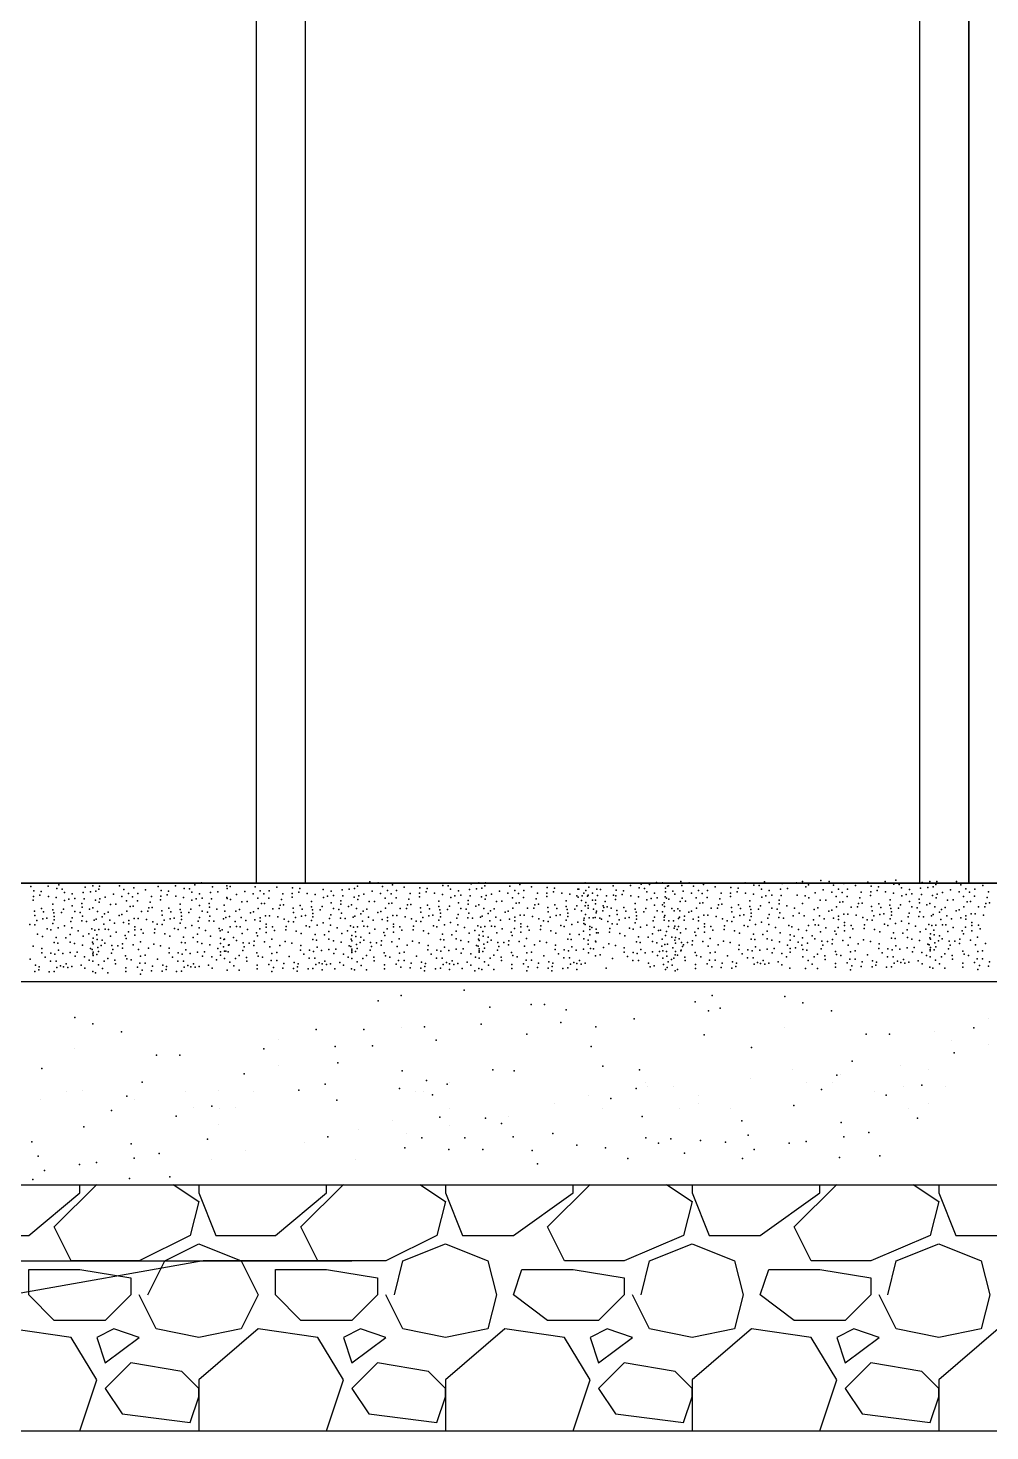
# Model space of a CAD drawing. Header units: inches. Extents: x 140261 to 278399, y 61833 to 125561.
# Drawn here: x 141513.5 to 141552.6, y 63414.9 to 63472 of the extents above; entities that cross this region are included whole.
import ezdxf

# ---------------------------------------------------------------- set-up
doc = ezdxf.new("R2010")
doc.units = ezdxf.units.IN
doc.layers.add('PDF_0', color=7, linetype='Continuous')

msp = doc.modelspace()

# ---------------------------------------------------------------- linework, layer by layer
for p, q in [((141551.752, 63517.766), (141551.752, 63437.195)), ((141551.752, 63437.195), (141551.752, 63517.766)), ((141522.785, 63515.766), (141522.785, 63437.195)), ((141524.785, 63515.766), (141524.785, 63437.195)), ((141549.752, 63437.195), (141549.752, 63515.766)), ((141338.56, 63437.195), (141582.604, 63437.195)), ((141338.56, 63437.195), (141582.604, 63437.195)), ((141582.604, 63437.195), (141495.818, 63437.195)), ((141495.818, 63437.195), (141551.752, 63437.195)), ((141467.582, 63433.195), (141582.604, 63433.195)), ((141467.582, 63424.93), (141582.604, 63424.93)), ((141467.582, 63414.93), (141582.604, 63414.93))]:
    msp.add_line(p, q)
for p in [(141527.412, 63437.248), (141540.048, 63437.257), (141543.441, 63437.249), (141544.993, 63437.258), (141545.741, 63437.303), (141546.079, 63437.258), (141546.079, 63437.258), (141547.648, 63437.24), (141547.648, 63437.24), (141548.351, 63437.258), (141548.786, 63437.314), (141549.857, 63437.223), (141550.167, 63437.267), (141550.442, 63437.259), (141550.442, 63437.259), (141551.253, 63437.267), (141551.253, 63437.267), (141513.632, 63437.055), (141513.632, 63437.055), (141513.745, 63436.654), (141513.76, 63436.882), (141513.76, 63436.882), (141514.006, 63436.709), (141514.056, 63436.856), (141514.335, 63437.074), (141514.349, 63436.654), (141514.687, 63436.974), (141514.77, 63437.13), (141514.907, 63436.956), (141515.001, 63436.818), (141515.001, 63436.818), (141515.001, 63436.818), (141515.319, 63436.755), (141515.767, 63436.81), (141515.84, 63437.038), (141516.06, 63436.837), (141516.151, 63437.083), (141516.279, 63436.864), (141516.397, 63436.955), (141516.426, 63437.075), (141516.426, 63437.075), (141516.99, 63436.746), (141517.237, 63437.083), (141517.237, 63437.083), (141517.336, 63436.654), (141517.409, 63436.938), (141517.409, 63436.938), (141517.61, 63436.773), (141517.821, 63437.01), (141517.976, 63436.773), (141517.976, 63436.773), (141518.295, 63436.919), (141518.533, 63436.654), (141518.806, 63437.065), (141518.806, 63437.065), (141518.919, 63436.664), (141518.934, 63436.891), (141518.934, 63436.891), (141519.18, 63436.718), (141519.23, 63436.865), (141519.509, 63437.083), (141519.523, 63436.664), (141519.861, 63436.984), (141520.081, 63436.965), (141520.175, 63436.828), (141520.175, 63436.828), (141520.175, 63436.828), (141520.292, 63437.121), (141520.493, 63436.764), (141520.566, 63437.203), (141520.941, 63436.819), (141521.014, 63437.048), (141521.234, 63436.847), (141521.49, 63437.193), (141521.6, 63437.084), (141521.6, 63437.084), (141521.618, 63436.974), (141521.736, 63437.065), (141521.998, 63436.735), (141521.998, 63436.735), (141522.329, 63436.855), (141522.675, 63436.764), (141522.748, 63437.048), (141522.748, 63437.048), (141522.949, 63436.883), (141523.105, 63436.755), (141523.315, 63436.883), (141523.315, 63436.883), (141523.634, 63437.029), (141523.872, 63436.764), (141524.258, 63436.774), (141524.273, 63437.001), (141524.273, 63437.001), (141524.519, 63436.828), (141524.569, 63436.975), (141524.862, 63436.774), (141525.182, 63436.728), (141525.514, 63436.938), (141525.514, 63436.938), (141525.514, 63436.938), (141525.695, 63436.664), (141525.832, 63436.874), (141525.932, 63436.691), (141526.28, 63436.929), (141526.317, 63436.673), (141526.573, 63436.956), (141526.792, 63436.983), (141526.91, 63437.074), (141526.939, 63437.194), (141526.939, 63437.194), (141526.957, 63436.682), (141527.172, 63436.744), (141527.172, 63436.744), (141527.504, 63436.865), (141527.75, 63437.202), (141527.75, 63437.202), (141527.849, 63436.774), (141527.922, 63437.057), (141527.922, 63437.057), (141528.123, 63436.892), (141528.279, 63436.764), (141528.334, 63437.129), (141528.489, 63436.892), (141528.489, 63436.892), (141528.808, 63437.038), (141529.046, 63436.774), (141529.432, 63436.783), (141529.447, 63437.011), (141529.447, 63437.011), (141529.693, 63436.837), (141529.743, 63436.984), (141530.036, 63436.783), (141530.356, 63436.737), (141530.375, 63437.103), (141530.594, 63437.085), (141530.688, 63436.947), (141530.688, 63436.947), (141530.688, 63436.947), (141530.869, 63436.673), (141531.006, 63436.883), (141531.107, 63436.7), (141531.454, 63436.938), (141531.491, 63436.682), (141531.528, 63437.167), (141531.747, 63436.966), (141531.838, 63437.211), (141531.966, 63436.992), (141532.085, 63437.084), (141532.113, 63437.203), (141532.113, 63437.203), (141532.132, 63436.691), (141532.347, 63436.753), (141532.347, 63436.753), (141532.678, 63436.874), (141533.023, 63436.783), (141533.096, 63437.066), (141533.096, 63437.066), (141533.297, 63436.902), (141533.453, 63436.774), (141533.508, 63437.138), (141533.663, 63436.901), (141533.663, 63436.901), (141533.983, 63437.047), (141534.22, 63436.783), (141534.606, 63436.792), (141534.621, 63437.02), (141534.621, 63437.02), (141534.868, 63436.847), (141534.917, 63436.993), (141535.21, 63436.792), (141535.53, 63436.746), (141535.823, 63436.673), (141535.862, 63436.956), (141535.862, 63436.956), (141535.862, 63436.956), (141535.896, 63436.957), (141535.896, 63436.957), (141536.043, 63436.682), (141536.098, 63436.792), (141536.153, 63437.211), (141536.18, 63436.893), (141536.253, 63436.664), (141536.281, 63436.71), (141536.308, 63437.029), (141536.463, 63436.791), (141536.463, 63436.791), (141536.629, 63436.948), (141536.665, 63436.691), (141536.783, 63436.937), (141537.02, 63436.673), (141537.294, 63437.083), (141537.294, 63437.083), (141537.306, 63436.701), (141537.406, 63436.682), (141537.422, 63436.91), (141537.422, 63436.91), (141537.668, 63436.737), (141537.718, 63436.883), (141537.996, 63437.102), (141538.01, 63436.682), (141538.349, 63437.002), (141538.431, 63437.158), (141538.569, 63436.984), (141538.663, 63436.846), (141538.663, 63436.846), (141538.663, 63436.846), (141538.779, 63437.139), (141538.98, 63436.783), (141539.054, 63437.222), (141539.3, 63437.211), (141539.428, 63436.992), (141539.429, 63436.838), (141539.502, 63437.066), (141539.547, 63437.084), (141539.722, 63436.865), (141539.809, 63436.753), (141539.809, 63436.753), (141540.088, 63437.103), (141540.088, 63437.103), (141540.14, 63436.874), (141540.386, 63437.211), (141540.386, 63437.211), (141540.485, 63436.783), (141540.558, 63437.066), (141540.558, 63437.066), (141540.759, 63436.902), (141540.915, 63436.774), (141540.97, 63437.138), (141541.125, 63436.901), (141541.125, 63436.901), (141541.445, 63437.047), (141541.682, 63436.783), (141541.956, 63437.193), (141541.956, 63437.193), (141542.068, 63436.792), (141542.083, 63437.02), (141542.083, 63437.02), (141542.33, 63436.847), (141542.379, 63436.993), (141542.658, 63437.211), (141542.672, 63436.792), (141542.992, 63436.746), (141543.011, 63437.112), (141543.23, 63437.094), (141543.324, 63436.956), (141543.324, 63436.956), (141543.324, 63436.956), (141543.505, 63436.682), (141543.642, 63436.893), (141543.743, 63436.71), (141544.091, 63436.948), (141544.127, 63436.691), (141544.164, 63437.176), (141544.383, 63436.975), (141544.749, 63437.213), (141544.749, 63437.213), (141544.768, 63436.701), (141545.103, 63436.683), (141545.121, 63437.039), (141545.239, 63437.13), (141545.501, 63436.8), (141545.501, 63436.8), (141545.832, 63436.92), (141546.178, 63436.829), (141546.251, 63437.113), (141546.251, 63437.113), (141546.452, 63436.948), (141546.608, 63436.82), (141546.663, 63437.185), (141546.809, 63436.656), (141546.809, 63436.656), (141546.818, 63436.948), (141546.818, 63436.948), (141547.137, 63437.094), (141547.375, 63436.829), (141547.752, 63436.692), (141547.761, 63436.839), (141547.776, 63437.066), (141547.776, 63437.066), (141548.022, 63436.893), (141548.072, 63437.04), (141548.365, 63436.839), (141548.685, 63436.793), (141548.704, 63437.159), (141548.923, 63437.14), (141549.017, 63437.003), (141549.017, 63437.003), (141549.017, 63437.003), (141549.024, 63436.674), (141549.198, 63436.729), (141549.335, 63436.939), (141549.436, 63436.756), (141549.783, 63436.994), (141549.82, 63436.738), (141550.076, 63437.021), (141550.277, 63436.693), (141550.295, 63437.048), (141550.414, 63437.14), (141550.461, 63436.747), (141550.676, 63436.809), (141550.676, 63436.809), (141551.007, 63436.93), (141551.352, 63436.839), (141551.425, 63437.122), (141551.425, 63437.122), (141551.536, 63436.656), (141551.536, 63436.656), (141551.626, 63436.958), (141551.782, 63436.829), (141551.837, 63437.194), (141551.983, 63436.665), (141551.983, 63436.665), (141551.992, 63436.957), (141551.992, 63436.957), (141552.312, 63437.103), (141552.549, 63436.839), (141513.736, 63436.508), (141514.07, 63436.171), (141514.522, 63436.115), (141514.532, 63436.334), (141514.669, 63436.609), (141514.962, 63436.133), (141515.008, 63436.49), (141515.181, 63436.545), (141515.319, 63436.27), (141515.419, 63436.572), (141515.712, 63436.362), (141515.721, 63436.215), (141515.804, 63436.554), (141516.023, 63436.133), (141516.151, 63436.189), (141516.26, 63436.508), (141516.406, 63436.417), (141516.444, 63436.563), (141516.659, 63436.625), (141516.659, 63436.625), (141516.872, 63436.326), (141517.091, 63436.335), (141517.52, 63436.472), (141517.52, 63436.472), (141517.665, 63436.252), (141517.766, 63436.645), (141517.793, 63436.261), (141517.793, 63436.261), (141517.967, 63436.481), (141517.967, 63436.481), (141518.425, 63436.188), (141518.478, 63436.426), (141518.569, 63436.208), (141518.91, 63436.517), (141519.244, 63436.18), (141519.697, 63436.124), (141519.706, 63436.344), (141519.843, 63436.618), (141520.136, 63436.142), (141520.182, 63436.499), (141520.356, 63436.554), (141520.493, 63436.28), (141520.593, 63436.581), (141520.886, 63436.371), (141520.896, 63436.225), (141520.978, 63436.563), (141521.198, 63436.142), (141521.49, 63436.299), (141521.599, 63436.618), (141521.619, 63436.572), (141521.745, 63436.527), (141522.11, 63436.126), (141522.211, 63436.436), (141522.43, 63436.445), (141522.859, 63436.582), (141522.859, 63436.582), (141522.868, 63436.162), (141522.868, 63436.162), (141523.004, 63436.362), (141523.132, 63436.371), (141523.132, 63436.371), (141523.306, 63436.591), (141523.306, 63436.591), (141523.47, 63436.153), (141523.727, 63436.161), (141523.727, 63436.161), (141523.764, 63436.298), (141523.817, 63436.536), (141523.908, 63436.317), (141524.249, 63436.627), (141524.291, 63436.181), (141524.291, 63436.181), (141524.291, 63436.181), (141524.583, 63436.29), (141524.665, 63436.144), (141524.665, 63436.144), (141524.665, 63436.144), (141525.036, 63436.234), (141525.045, 63436.453), (141525.081, 63436.106), (141525.393, 63436.115), (141525.475, 63436.252), (141525.521, 63436.609), (141525.832, 63436.389), (141525.932, 63436.161), (141526.151, 63436.123), (141526.151, 63436.123), (141526.225, 63436.481), (141526.235, 63436.335), (141526.537, 63436.252), (141526.664, 63436.309), (141526.774, 63436.628), (141526.861, 63436.16), (141526.92, 63436.536), (141527.284, 63436.135), (141527.385, 63436.445), (141527.604, 63436.454), (141528.033, 63436.591), (141528.033, 63436.591), (141528.042, 63436.172), (141528.042, 63436.172), (141528.178, 63436.371), (141528.306, 63436.38), (141528.306, 63436.38), (141528.48, 63436.6), (141528.48, 63436.6), (141528.644, 63436.163), (141528.901, 63436.17), (141528.901, 63436.17), (141528.938, 63436.307), (141528.991, 63436.546), (141529.082, 63436.327), (141529.423, 63436.636), (141529.465, 63436.19), (141529.465, 63436.19), (141529.465, 63436.19), (141529.757, 63436.299), (141529.84, 63436.153), (141529.84, 63436.153), (141529.84, 63436.153), (141530.21, 63436.243), (141530.219, 63436.463), (141530.256, 63436.115), (141530.567, 63436.124), (141530.649, 63436.262), (141530.695, 63436.618), (141531.006, 63436.399), (141531.107, 63436.17), (141531.325, 63436.132), (141531.325, 63436.132), (141531.4, 63436.49), (141531.409, 63436.344), (141531.711, 63436.262), (141531.838, 63436.318), (141531.948, 63436.637), (141532.035, 63436.17), (141532.094, 63436.546), (141532.459, 63436.145), (141532.559, 63436.455), (141532.778, 63436.464), (141533.207, 63436.6), (141533.207, 63436.6), (141533.216, 63436.181), (141533.216, 63436.181), (141533.352, 63436.381), (141533.481, 63436.39), (141533.481, 63436.39), (141533.654, 63436.61), (141533.654, 63436.61), (141533.818, 63436.172), (141534.075, 63436.179), (141534.075, 63436.179), (141534.112, 63436.316), (141534.165, 63436.555), (141534.256, 63436.336), (141534.597, 63436.646), (141534.639, 63436.199), (141534.639, 63436.199), (141534.639, 63436.199), (141534.931, 63436.309), (141535.014, 63436.163), (141535.014, 63436.163), (141535.014, 63436.163), (141535.384, 63436.252), (141535.393, 63436.472), (141535.43, 63436.124), (141535.741, 63436.134), (141535.823, 63436.271), (141535.869, 63436.627), (141536.007, 63436.491), (141536.007, 63436.491), (141536.153, 63436.271), (141536.18, 63436.408), (141536.281, 63436.28), (141536.281, 63436.28), (141536.281, 63436.179), (141536.454, 63436.5), (141536.454, 63436.5), (141536.5, 63436.142), (141536.5, 63436.142), (141536.574, 63436.499), (141536.583, 63436.353), (141536.885, 63436.271), (141536.912, 63436.207), (141536.965, 63436.445), (141537.057, 63436.226), (141537.209, 63436.179), (141537.397, 63436.536), (141537.44, 63436.089), (141537.44, 63436.089), (141537.44, 63436.089), (141537.732, 63436.199), (141538.184, 63436.143), (141538.193, 63436.362), (141538.331, 63436.636), (141538.623, 63436.161), (141538.669, 63436.518), (141538.843, 63436.572), (141538.98, 63436.298), (141539.081, 63436.6), (141539.3, 63436.318), (141539.374, 63436.39), (141539.383, 63436.243), (141539.41, 63436.637), (141539.465, 63436.582), (141539.556, 63436.546), (141539.685, 63436.161), (141539.921, 63436.145), (141540.021, 63436.455), (141540.106, 63436.591), (141540.24, 63436.464), (141540.669, 63436.6), (141540.669, 63436.6), (141540.678, 63436.181), (141540.678, 63436.181), (141540.814, 63436.381), (141540.943, 63436.39), (141540.943, 63436.39), (141541.116, 63436.61), (141541.116, 63436.61), (141541.28, 63436.172), (141541.537, 63436.179), (141541.537, 63436.179), (141541.574, 63436.316), (141541.627, 63436.555), (141541.718, 63436.336), (141542.059, 63436.646), (141542.101, 63436.199), (141542.101, 63436.199), (141542.101, 63436.199), (141542.393, 63436.309), (141542.476, 63436.163), (141542.476, 63436.163), (141542.476, 63436.163), (141542.846, 63436.252), (141542.855, 63436.472), (141542.892, 63436.124), (141543.203, 63436.134), (141543.285, 63436.271), (141543.331, 63436.627), (141543.642, 63436.408), (141543.743, 63436.179), (141543.961, 63436.142), (141543.961, 63436.142), (141544.036, 63436.499), (141544.045, 63436.353), (141544.347, 63436.271), (141544.671, 63436.179), (141544.993, 63436.364), (141545.248, 63436.592), (141545.468, 63436.118), (141545.468, 63436.118), (141545.468, 63436.118), (141545.613, 63436.191), (141545.714, 63436.501), (141545.933, 63436.51), (141546.179, 63436.1), (141546.362, 63436.647), (141546.362, 63436.647), (141546.371, 63436.227), (141546.371, 63436.227), (141546.507, 63436.427), (141546.635, 63436.436), (141546.635, 63436.436), (141546.973, 63436.218), (141547.23, 63436.226), (141547.23, 63436.226), (141547.267, 63436.363), (141547.32, 63436.601), (141547.411, 63436.382), (141547.794, 63436.246), (141547.794, 63436.246), (141547.794, 63436.246), (141548.086, 63436.355), (141548.168, 63436.209), (141548.168, 63436.209), (141548.168, 63436.209), (141548.539, 63436.299), (141548.548, 63436.518), (141548.584, 63436.171), (141548.896, 63436.18), (141548.978, 63436.317), (141549.335, 63436.454), (141549.436, 63436.226), (141549.654, 63436.188), (141549.654, 63436.188), (141549.729, 63436.546), (141549.738, 63436.4), (141550.04, 63436.317), (141550.167, 63436.374), (141550.364, 63436.226), (141550.423, 63436.601), (141550.642, 63436.127), (141550.642, 63436.127), (141550.642, 63436.127), (141550.788, 63436.2), (141550.888, 63436.51), (141551.107, 63436.519), (141551.353, 63436.109), (141551.545, 63436.237), (141551.545, 63436.237), (141551.681, 63436.436), (141551.81, 63436.445), (141551.81, 63436.445), (141552.147, 63436.228), (141552.404, 63436.235), (141552.404, 63436.235), (141552.441, 63436.372), (141552.494, 63436.611), (141552.585, 63436.392), (141513.598, 63435.52), (141513.778, 63436.062), (141513.778, 63436.062), (141513.778, 63436.062), (141513.8, 63435.886), (141513.873, 63435.676), (141514.12, 63435.74), (141514.12, 63435.74), (141514.152, 63436.025), (141514.152, 63436.025), (141514.152, 63436.025), (141514.285, 63435.767), (141514.532, 63435.557), (141514.568, 63435.987), (141514.587, 63435.84), (141514.587, 63435.703), (141514.88, 63435.996), (141515.264, 63435.639), (141515.31, 63435.786), (141515.419, 63436.042), (141515.638, 63436.004), (141515.638, 63436.004), (141515.703, 63435.658), (141515.74, 63435.85), (141515.895, 63435.639), (141516.215, 63435.688), (141516.289, 63435.731), (141516.289, 63435.731), (141516.347, 63436.041), (141516.536, 63435.831), (141516.598, 63435.533), (141516.625, 63435.943), (141516.625, 63435.943), (141516.625, 63435.943), (141516.771, 63436.016), (141516.844, 63435.688), (141516.844, 63435.688), (141517.034, 63435.566), (141517.218, 63435.881), (141517.218, 63435.881), (141517.218, 63435.881), (141517.337, 63435.925), (141517.401, 63435.597), (141517.529, 63436.053), (141517.529, 63436.053), (141517.611, 63435.679), (141517.611, 63435.542), (141517.83, 63435.761), (141517.83, 63435.761), (141517.994, 63435.761), (141518.131, 63436.043), (141518.333, 63435.713), (141518.388, 63436.051), (141518.388, 63436.051), (141518.595, 63435.62), (141518.595, 63435.62), (141518.595, 63435.62), (141518.772, 63435.53), (141518.952, 63436.071), (141518.952, 63436.071), (141518.952, 63436.071), (141518.974, 63435.895), (141518.974, 63435.511), (141519.047, 63435.685), (141519.294, 63435.749), (141519.294, 63435.749), (141519.326, 63436.034), (141519.326, 63436.034), (141519.326, 63436.034), (141519.459, 63435.777), (141519.706, 63435.566), (141519.742, 63435.996), (141519.761, 63435.85), (141519.761, 63435.713), (141520.054, 63436.005), (141520.438, 63435.649), (141520.484, 63435.795), (141520.593, 63436.051), (141520.812, 63436.013), (141520.812, 63436.013), (141520.877, 63435.667), (141520.914, 63435.859), (141521.069, 63435.649), (141521.463, 63435.74), (141521.463, 63435.74), (141521.522, 63436.051), (141521.554, 63435.798), (141521.71, 63435.841), (141521.937, 63435.643), (141521.964, 63436.053), (141521.964, 63436.053), (141521.964, 63436.053), (141522.183, 63435.798), (141522.183, 63435.798), (141522.373, 63435.676), (141522.557, 63435.991), (141522.557, 63435.991), (141522.557, 63435.991), (141522.676, 63436.035), (141522.74, 63435.706), (141522.95, 63435.789), (141522.95, 63435.652), (141523.169, 63435.871), (141523.169, 63435.871), (141523.196, 63435.524), (141523.333, 63435.871), (141523.672, 63435.822), (141523.934, 63435.73), (141523.934, 63435.73), (141523.934, 63435.73), (141524.111, 63435.639), (141524.313, 63436.005), (141524.313, 63435.621), (141524.386, 63435.795), (141524.633, 63435.859), (141524.633, 63435.859), (141524.798, 63435.886), (141525.045, 63435.676), (141525.1, 63435.96), (141525.1, 63435.822), (141525.512, 63435.585), (141525.512, 63435.585), (141525.777, 63435.758), (141525.823, 63435.905), (141526.216, 63435.777), (141526.253, 63435.969), (141526.408, 63435.758), (141526.728, 63435.807), (141526.802, 63435.85), (141526.802, 63435.85), (141527.049, 63435.95), (141527.111, 63435.652), (141527.139, 63436.062), (141527.139, 63436.062), (141527.139, 63436.062), (141527.358, 63435.807), (141527.358, 63435.807), (141527.547, 63435.685), (141527.731, 63436), (141527.731, 63436), (141527.731, 63436), (141527.85, 63436.044), (141527.914, 63435.716), (141528.124, 63435.798), (141528.124, 63435.661), (141528.343, 63435.88), (141528.343, 63435.88), (141528.37, 63435.533), (141528.507, 63435.88), (141528.846, 63435.832), (141529.108, 63435.739), (141529.108, 63435.739), (141529.108, 63435.739), (141529.286, 63435.649), (141529.487, 63436.015), (141529.487, 63435.631), (141529.56, 63435.804), (141529.807, 63435.868), (141529.807, 63435.868), (141529.972, 63435.896), (141530.219, 63435.685), (141530.274, 63435.969), (141530.274, 63435.832), (141530.686, 63435.594), (141530.686, 63435.594), (141530.951, 63435.768), (141530.997, 63435.914), (141531.39, 63435.786), (141531.427, 63435.978), (141531.583, 63435.768), (141531.902, 63435.816), (141531.976, 63435.859), (141531.976, 63435.859), (141532.223, 63435.96), (141532.285, 63435.661), (141532.313, 63436.072), (141532.313, 63436.072), (141532.313, 63436.072), (141532.532, 63435.816), (141532.532, 63435.816), (141532.721, 63435.695), (141532.905, 63436.009), (141532.905, 63436.009), (141532.905, 63436.009), (141533.024, 63436.053), (141533.088, 63435.725), (141533.298, 63435.807), (141533.298, 63435.67), (141533.517, 63435.889), (141533.517, 63435.889), (141533.545, 63435.543), (141533.681, 63435.889), (141534.02, 63435.841), (141534.282, 63435.749), (141534.282, 63435.749), (141534.282, 63435.749), (141534.46, 63435.658), (141534.661, 63436.024), (141534.661, 63435.64), (141534.734, 63435.813), (141534.981, 63435.878), (141534.981, 63435.878), (141535.146, 63435.905), (141535.393, 63435.695), (141535.448, 63435.978), (141535.448, 63435.841), (141535.613, 63435.512), (141535.86, 63435.603), (141535.86, 63435.603), (141536.016, 63436.071), (141536.016, 63436.071), (141536.098, 63435.697), (141536.098, 63435.56), (141536.125, 63435.777), (141536.162, 63435.512), (141536.171, 63435.923), (141536.317, 63435.779), (141536.317, 63435.779), (141536.482, 63435.779), (141536.565, 63435.795), (141536.601, 63435.987), (141536.619, 63436.062), (141536.757, 63435.777), (141536.821, 63435.731), (141536.876, 63436.069), (141536.876, 63436.069), (141537.082, 63435.639), (141537.082, 63435.639), (141537.082, 63435.639), (141537.15, 63435.868), (141537.15, 63435.868), (141537.26, 63435.548), (141537.461, 63435.914), (141537.461, 63435.53), (141537.535, 63435.704), (141537.782, 63435.768), (141537.782, 63435.768), (141537.814, 63436.053), (141537.814, 63436.053), (141537.814, 63436.053), (141537.946, 63435.795), (141538.193, 63435.585), (141538.23, 63436.015), (141538.248, 63435.868), (141538.248, 63435.731), (141538.541, 63436.024), (141538.925, 63435.667), (141538.971, 63435.813), (141539.081, 63436.069), (141539.3, 63436.032), (141539.3, 63436.032), (141539.364, 63435.816), (141539.365, 63435.685), (141539.401, 63435.877), (141539.557, 63435.667), (141539.747, 63435.661), (141539.775, 63436.072), (141539.775, 63436.072), (141539.775, 63436.072), (141539.95, 63435.759), (141539.95, 63435.759), (141539.994, 63435.816), (141539.994, 63435.816), (141540.009, 63436.069), (141540.183, 63435.695), (141540.198, 63435.859), (141540.367, 63436.009), (141540.367, 63436.009), (141540.367, 63436.009), (141540.486, 63436.053), (141540.55, 63435.725), (141540.76, 63435.807), (141540.76, 63435.67), (141540.979, 63435.889), (141540.979, 63435.889), (141541.006, 63435.543), (141541.143, 63435.889), (141541.482, 63435.841), (141541.744, 63435.749), (141541.744, 63435.749), (141541.744, 63435.749), (141541.922, 63435.658), (141542.123, 63436.024), (141542.123, 63435.64), (141542.196, 63435.813), (141542.443, 63435.878), (141542.443, 63435.878), (141542.608, 63435.905), (141542.855, 63435.695), (141542.91, 63435.978), (141542.91, 63435.841), (141543.075, 63435.512), (141543.322, 63435.603), (141543.322, 63435.603), (141543.587, 63435.777), (141543.624, 63435.512), (141543.633, 63435.923), (141544.026, 63435.795), (141544.063, 63435.987), (141544.219, 63435.777), (141544.612, 63435.868), (141544.612, 63435.868), (141544.859, 63435.969), (141545.057, 63435.863), (141545.44, 63435.708), (141545.687, 63435.863), (141545.687, 63435.863), (141545.876, 63435.741), (141546.06, 63436.056), (141546.06, 63436.056), (141546.06, 63436.056), (141546.243, 63435.772), (141546.453, 63435.854), (141546.453, 63435.717), (141546.672, 63435.936), (141546.672, 63435.936), (141546.699, 63435.589), (141546.836, 63435.936), (141547.175, 63435.887), (141547.437, 63435.795), (141547.437, 63435.795), (141547.437, 63435.795), (141547.614, 63435.705), (141547.816, 63436.07), (141547.816, 63435.686), (141547.889, 63435.86), (141548.136, 63435.924), (141548.136, 63435.924), (141548.301, 63435.952), (141548.319, 63435.522), (141548.548, 63435.741), (141548.603, 63436.025), (141548.603, 63435.887), (141548.768, 63435.558), (141549.015, 63435.65), (141549.015, 63435.65), (141549.28, 63435.823), (141549.317, 63435.558), (141549.326, 63435.97), (141549.719, 63435.842), (141549.756, 63436.034), (141549.912, 63435.823), (141550.129, 63435.521), (141550.231, 63435.872), (141550.305, 63435.915), (141550.305, 63435.915), (141550.552, 63436.015), (141550.614, 63435.717), (141550.861, 63435.872), (141550.861, 63435.872), (141551.05, 63435.75), (141551.234, 63436.065), (141551.234, 63436.065), (141551.234, 63436.065), (141551.417, 63435.781), (141551.627, 63435.863), (141551.627, 63435.726), (141551.846, 63435.945), (141551.846, 63435.945), (141551.873, 63435.598), (141552.01, 63435.945), (141552.349, 63435.897), (141513.8, 63435.502), (141513.906, 63435.122), (141513.906, 63435.122), (141514.111, 63435.027), (141514.303, 63435.338), (141514.443, 63435.295), (141514.443, 63435.295), (141514.443, 63435.295), (141514.669, 63434.99), (141514.751, 63435.374), (141514.998, 63435.466), (141514.998, 63435.466), (141515.053, 63434.972), (141515.227, 63435.109), (141515.3, 63435.374), (141515.563, 63435.258), (141515.758, 63435.036), (141515.758, 63435.036), (141515.987, 63435.141), (141516.113, 63435.337), (141516.168, 63434.953), (141516.234, 63435.283), (141516.315, 63435.095), (141516.397, 63435.305), (141516.659, 63435.323), (141516.659, 63435.323), (141516.796, 63435.31), (141516.878, 63435.045), (141517.1, 63435.205), (141517.1, 63435.205), (141517.465, 63435.068), (141517.51, 63434.944), (141517.602, 63435.223), (141517.857, 63435.414), (141517.857, 63435.296), (141517.857, 63435.077), (141518.122, 63435.305), (141518.195, 63435.159), (141518.653, 63435.182), (141518.672, 63435.328), (141519.08, 63435.132), (141519.08, 63435.132), (141519.285, 63435.036), (141519.477, 63435.347), (141519.618, 63435.305), (141519.618, 63435.305), (141519.618, 63435.305), (141519.843, 63434.999), (141519.926, 63435.383), (141520.173, 63435.475), (141520.173, 63435.475), (141520.228, 63434.981), (141520.401, 63435.118), (141520.475, 63435.383), (141520.738, 63435.267), (141520.932, 63435.045), (141520.932, 63435.045), (141521.287, 63435.346), (141521.326, 63435.251), (141521.342, 63434.962), (141521.408, 63435.292), (141521.654, 63435.205), (141521.736, 63435.415), (141521.873, 63434.986), (141521.998, 63435.433), (141521.998, 63435.433), (141522.135, 63435.42), (141522.217, 63435.155), (141522.439, 63435.314), (141522.439, 63435.314), (141522.804, 63435.178), (141522.849, 63435.054), (141522.941, 63435.333), (141523.196, 63435.406), (141523.196, 63435.187), (141523.461, 63435.415), (141523.534, 63435.269), (141523.992, 63435.292), (141524.011, 63435.438), (141524.419, 63435.241), (141524.419, 63435.241), (141524.624, 63435.146), (141524.816, 63435.457), (141524.957, 63435.414), (141524.957, 63435.414), (141524.957, 63435.414), (141525.182, 63435.109), (141525.265, 63435.493), (141525.567, 63435.091), (141525.74, 63435.228), (141525.814, 63435.493), (141526.077, 63435.377), (141526.271, 63435.155), (141526.271, 63435.155), (141526.5, 63435.26), (141526.626, 63435.456), (141526.681, 63435.072), (141526.747, 63435.402), (141526.828, 63435.214), (141526.837, 63435.026), (141526.91, 63435.424), (141527.047, 63434.995), (141527.172, 63435.442), (141527.172, 63435.442), (141527.309, 63435.429), (141527.391, 63435.164), (141527.613, 63435.324), (141527.613, 63435.324), (141527.978, 63435.187), (141528.023, 63435.064), (141528.115, 63435.342), (141528.37, 63435.415), (141528.37, 63435.196), (141528.635, 63435.424), (141528.708, 63435.278), (141529.167, 63435.301), (141529.185, 63435.448), (141529.593, 63435.251), (141529.593, 63435.251), (141529.798, 63435.155), (141529.99, 63435.466), (141530.131, 63435.424), (141530.131, 63435.424), (141530.131, 63435.424), (141530.356, 63435.118), (141530.439, 63435.502), (141530.741, 63435.1), (141530.915, 63435.237), (141530.988, 63435.502), (141531.251, 63435.386), (141531.445, 63435.164), (141531.445, 63435.164), (141531.674, 63435.269), (141531.801, 63435.465), (141531.856, 63435.081), (141531.921, 63435.411), (141532.002, 63435.224), (141532.011, 63435.035), (141532.085, 63435.433), (141532.221, 63435.005), (141532.347, 63435.451), (141532.347, 63435.451), (141532.483, 63435.439), (141532.565, 63435.173), (141532.787, 63435.333), (141532.787, 63435.333), (141533.152, 63435.196), (141533.197, 63435.073), (141533.289, 63435.351), (141533.545, 63435.424), (141533.545, 63435.205), (141533.809, 63435.433), (141533.882, 63435.287), (141534.341, 63435.311), (141534.359, 63435.457), (141534.767, 63435.26), (141534.767, 63435.26), (141534.972, 63435.164), (141535.164, 63435.475), (141535.305, 63435.433), (141535.305, 63435.433), (141535.305, 63435.433), (141535.53, 63435.128), (141535.915, 63435.109), (141536.089, 63435.247), (141536.345, 63435.433), (141536.345, 63435.314), (141536.345, 63435.095), (141536.425, 63435.396), (141536.609, 63435.323), (141536.62, 63435.173), (141536.62, 63435.173), (141536.682, 63435.178), (141537.141, 63435.201), (141537.159, 63435.347), (141537.567, 63435.15), (141537.567, 63435.15), (141537.773, 63435.054), (141537.965, 63435.365), (141538.105, 63435.323), (141538.105, 63435.323), (141538.105, 63435.323), (141538.331, 63435.018), (141538.413, 63435.402), (141538.66, 63435.493), (141538.66, 63435.493), (141538.715, 63435), (141538.889, 63435.137), (141538.962, 63435.402), (141539.136, 63435.269), (141539.225, 63435.286), (141539.42, 63435.064), (141539.42, 63435.064), (141539.464, 63435.224), (141539.547, 63435.433), (141539.683, 63435.005), (141539.775, 63435.365), (141539.809, 63435.451), (141539.809, 63435.451), (141539.83, 63434.98), (141539.895, 63435.31), (141539.945, 63435.439), (141540.027, 63435.173), (141540.249, 63435.333), (141540.249, 63435.333), (141540.614, 63435.196), (141540.659, 63435.073), (141540.751, 63435.351), (141541.006, 63435.424), (141541.006, 63435.205), (141541.271, 63435.433), (141541.344, 63435.287), (141541.803, 63435.311), (141541.821, 63435.457), (141542.229, 63435.26), (141542.229, 63435.26), (141542.434, 63435.164), (141542.626, 63435.475), (141542.767, 63435.433), (141542.767, 63435.433), (141542.767, 63435.433), (141542.992, 63435.128), (141543.377, 63435.109), (141543.551, 63435.247), (141543.887, 63435.396), (141544.081, 63435.173), (141544.081, 63435.173), (141544.437, 63435.474), (141544.492, 63435.09), (141544.557, 63435.42), (141544.647, 63435.045), (141544.829, 63435.316), (141544.984, 63434.969), (141545.157, 63435.27), (141545.239, 63435.48), (141545.376, 63435.051), (141545.501, 63435.498), (141545.501, 63435.498), (141545.638, 63435.485), (141545.72, 63435.22), (141545.942, 63435.379), (141545.942, 63435.379), (141546.307, 63435.243), (141546.352, 63435.119), (141546.444, 63435.398), (141546.699, 63435.471), (141546.699, 63435.252), (141546.927, 63434.987), (141546.964, 63435.48), (141547.037, 63435.334), (141547.496, 63435.357), (141547.514, 63435.503), (141547.922, 63435.307), (141547.922, 63435.307), (141548.127, 63435.211), (141548.46, 63435.479), (141548.46, 63435.479), (141548.46, 63435.479), (141548.603, 63434.964), (141548.685, 63435.174), (141548.749, 63434.946), (141549.07, 63435.156), (141549.244, 63435.293), (141549.253, 63434.982), (141549.58, 63435.442), (141549.774, 63435.22), (141549.774, 63435.22), (141550.003, 63435.325), (141550.158, 63434.978), (141550.184, 63435.137), (141550.25, 63435.467), (141550.331, 63435.279), (141550.34, 63435.091), (141550.414, 63435.489), (141550.55, 63435.06), (141550.676, 63435.507), (141550.676, 63435.507), (141550.812, 63435.494), (141550.894, 63435.229), (141551.116, 63435.389), (141551.116, 63435.389), (141551.481, 63435.252), (141551.526, 63435.129), (141551.618, 63435.407), (141551.873, 63435.48), (141551.873, 63435.261), (141552.102, 63434.997), (141552.138, 63435.489), (141552.211, 63435.343), (141513.732, 63434.639), (141514.088, 63434.539), (141514.587, 63434.78), (141514.733, 63434.761), (141514.76, 63434.469), (141515.227, 63434.377), (141515.227, 63434.377), (141515.236, 63434.798), (141515.414, 63434.736), (141515.511, 63434.396), (141515.729, 63434.678), (141515.729, 63434.678), (141516.06, 63434.533), (141516.124, 63434.502), (141516.142, 63434.794), (141516.168, 63434.733), (141516.17, 63434.396), (141516.324, 63434.907), (141516.352, 63434.585), (141516.388, 63434.422), (141516.497, 63434.661), (141516.534, 63434.876), (141516.648, 63434.752), (141516.926, 63434.657), (141516.968, 63434.496), (141517.169, 63434.651), (141517.355, 63434.557), (141517.366, 63434.728), (141517.793, 63434.694), (141518.003, 63434.502), (141518.085, 63434.812), (141518.414, 63434.557), (141518.633, 63434.712), (141518.907, 63434.648), (141519.262, 63434.548), (141519.761, 63434.789), (141519.907, 63434.771), (141519.935, 63434.478), (141520.401, 63434.387), (141520.401, 63434.387), (141520.411, 63434.807), (141520.588, 63434.745), (141520.685, 63434.405), (141520.903, 63434.688), (141520.903, 63434.688), (141521.234, 63434.542), (141521.342, 63434.742), (141521.344, 63434.405), (141521.463, 63434.612), (141521.481, 63434.904), (141521.498, 63434.916), (141521.499, 63434.43), (141521.562, 63434.432), (141521.657, 63434.404), (141521.671, 63434.67), (141521.691, 63434.694), (141521.987, 63434.861), (141522.247, 63434.457), (141522.265, 63434.767), (141522.307, 63434.605), (141522.508, 63434.761), (141522.694, 63434.667), (141522.705, 63434.838), (141523.132, 63434.804), (141523.342, 63434.612), (141523.424, 63434.922), (141523.625, 63434.375), (141523.625, 63434.375), (141523.753, 63434.667), (141523.972, 63434.822), (141524.246, 63434.758), (141524.592, 63434.476), (141524.601, 63434.658), (141524.957, 63434.466), (141525.1, 63434.899), (141525.127, 63434.423), (141525.246, 63434.881), (141525.274, 63434.588), (141525.447, 63434.451), (141525.447, 63434.451), (141525.74, 63434.496), (141525.74, 63434.496), (141525.75, 63434.917), (141525.927, 63434.855), (141526.024, 63434.515), (141526.242, 63434.797), (141526.242, 63434.797), (141526.573, 63434.652), (141526.637, 63434.622), (141526.655, 63434.913), (141526.673, 63434.439), (141526.674, 63434.378), (141526.681, 63434.852), (141526.683, 63434.515), (141526.831, 63434.414), (141526.865, 63434.704), (141526.901, 63434.541), (141527.01, 63434.78), (141527.161, 63434.871), (141527.421, 63434.467), (141527.44, 63434.777), (141527.481, 63434.615), (141527.683, 63434.77), (141527.869, 63434.676), (141527.879, 63434.847), (141528.306, 63434.813), (141528.516, 63434.622), (141528.598, 63434.932), (141528.799, 63434.385), (141528.799, 63434.385), (141528.927, 63434.676), (141529.146, 63434.831), (141529.42, 63434.767), (141529.767, 63434.485), (141529.776, 63434.667), (141530.132, 63434.476), (141530.274, 63434.908), (141530.301, 63434.433), (141530.42, 63434.89), (141530.448, 63434.597), (141530.622, 63434.46), (141530.622, 63434.46), (141530.915, 63434.506), (141530.915, 63434.506), (141530.924, 63434.926), (141531.101, 63434.864), (141531.198, 63434.524), (141531.416, 63434.807), (141531.416, 63434.807), (141531.747, 63434.661), (141531.811, 63434.631), (141531.829, 63434.923), (141531.847, 63434.448), (141531.848, 63434.387), (141531.856, 63434.862), (141531.857, 63434.524), (141532.006, 63434.423), (141532.039, 63434.713), (141532.075, 63434.551), (141532.184, 63434.79), (141532.335, 63434.88), (141532.595, 63434.476), (141532.614, 63434.786), (141532.655, 63434.624), (141532.857, 63434.779), (141533.043, 63434.686), (141533.054, 63434.856), (141533.17, 63434.376), (141533.17, 63434.376), (141533.481, 63434.822), (141533.691, 63434.631), (141533.773, 63434.941), (141533.973, 63434.394), (141533.973, 63434.394), (141534.101, 63434.686), (141534.32, 63434.841), (141534.594, 63434.777), (141534.941, 63434.494), (141534.95, 63434.676), (141535.306, 63434.485), (141535.448, 63434.917), (141535.476, 63434.442), (141535.595, 63434.899), (141535.622, 63434.606), (141535.796, 63434.469), (141535.796, 63434.469), (141536.089, 63434.515), (141536.089, 63434.515), (141536.098, 63434.936), (141536.276, 63434.873), (141536.281, 63434.713), (141536.372, 63434.533), (141536.491, 63434.521), (141536.573, 63434.831), (141536.59, 63434.816), (141536.59, 63434.816), (141536.901, 63434.576), (141537.12, 63434.731), (141537.394, 63434.667), (141537.741, 63434.384), (141537.75, 63434.567), (141538.106, 63434.375), (141538.248, 63434.807), (141538.395, 63434.789), (141538.422, 63434.497), (141538.889, 63434.405), (141538.889, 63434.405), (141538.898, 63434.826), (141539.076, 63434.764), (141539.173, 63434.423), (141539.273, 63434.631), (141539.291, 63434.923), (141539.309, 63434.448), (141539.391, 63434.706), (141539.391, 63434.706), (141539.468, 63434.423), (141539.501, 63434.713), (141539.722, 63434.561), (141539.797, 63434.88), (141539.83, 63434.761), (141539.831, 63434.423), (141539.985, 63434.935), (141540.05, 63434.45), (141540.057, 63434.476), (141540.076, 63434.786), (141540.117, 63434.624), (141540.158, 63434.689), (141540.319, 63434.779), (141540.505, 63434.686), (141540.516, 63434.856), (141540.632, 63434.376), (141540.632, 63434.376), (141540.943, 63434.822), (141541.153, 63434.631), (141541.235, 63434.941), (141541.435, 63434.394), (141541.435, 63434.394), (141541.563, 63434.686), (141541.782, 63434.841), (141542.056, 63434.777), (141542.403, 63434.494), (141542.412, 63434.676), (141542.768, 63434.485), (141542.91, 63434.917), (141542.938, 63434.442), (141543.056, 63434.899), (141543.084, 63434.606), (141543.258, 63434.469), (141543.258, 63434.469), (141543.551, 63434.515), (141543.551, 63434.515), (141543.56, 63434.936), (141543.737, 63434.873), (141543.834, 63434.533), (141544.052, 63434.816), (141544.052, 63434.816), (141544.383, 63434.67), (141544.484, 63434.396), (141544.492, 63434.871), (141544.493, 63434.533), (141544.711, 63434.56), (141544.82, 63434.799), (141544.966, 63434.677), (141545.002, 63434.495), (141545.16, 63434.469), (141545.194, 63434.759), (141545.49, 63434.927), (141545.75, 63434.522), (141545.769, 63434.832), (141545.81, 63434.67), (141546.011, 63434.826), (141546.197, 63434.732), (141546.208, 63434.903), (141546.325, 63434.422), (141546.325, 63434.422), (141546.635, 63434.869), (141546.845, 63434.677), (141546.937, 63434.404), (141547.128, 63434.44), (141547.128, 63434.44), (141547.256, 63434.732), (141547.475, 63434.887), (141547.749, 63434.823), (141548.096, 63434.541), (141548.105, 63434.723), (141548.461, 63434.532), (141548.63, 63434.488), (141548.777, 63434.653), (141548.951, 63434.516), (141548.951, 63434.516), (141549.244, 63434.562), (141549.244, 63434.562), (141549.43, 63434.92), (141549.454, 63434.406), (141549.527, 63434.58), (141549.745, 63434.862), (141549.745, 63434.862), (141549.838, 63434.379), (141550.076, 63434.717), (141550.14, 63434.687), (141550.176, 63434.504), (141550.177, 63434.443), (141550.184, 63434.917), (141550.186, 63434.58), (141550.335, 63434.479), (141550.368, 63434.769), (141550.404, 63434.606), (141550.513, 63434.845), (141550.664, 63434.936), (141550.924, 63434.532), (141550.943, 63434.842), (141550.984, 63434.68), (141551.186, 63434.835), (141551.372, 63434.741), (141551.383, 63434.912), (141551.499, 63434.431), (141551.499, 63434.431), (141551.81, 63434.878), (141552.02, 63434.687), (141552.111, 63434.413), (141552.302, 63434.45), (141552.302, 63434.45), (141552.43, 63434.741), (141513.614, 63434.101), (141513.824, 63433.855), (141514.079, 63434.356), (141514.216, 63434.183), (141514.431, 63434.021), (141514.444, 63434.347), (141514.614, 63434.304), (141514.66, 63434.021), (141514.834, 63433.838), (141514.834, 63433.838), (141514.934, 63434.332), (141514.934, 63434.332), (141515.072, 63433.911), (141515.3, 63433.801), (141515.438, 63434.222), (141515.676, 63433.856), (141515.676, 63433.856), (141515.822, 63434.194), (141516.011, 63434.064), (141516.16, 63434.32), (141516.16, 63434.019), (141516.161, 63434.258), (141516.318, 63434.294), (141516.379, 63433.873), (141516.616, 63434.019), (141516.762, 63434.138), (141516.908, 63434.347), (141517.054, 63434.065), (141517.072, 63433.919), (141517.483, 63434.247), (141517.483, 63434.247), (141517.535, 63434.121), (141517.711, 63434.074), (141518.067, 63433.937), (141518.067, 63433.937), (141518.094, 63434.229), (141518.286, 63434.265), (141518.286, 63434.265), (141518.286, 63433.937), (141518.286, 63433.937), (141518.578, 63433.819), (141518.788, 63434.11), (141518.998, 63433.864), (141519.153, 63433.809), (141519.253, 63434.366), (141519.39, 63434.192), (141519.605, 63434.03), (141519.618, 63434.357), (141519.788, 63434.313), (141519.834, 63434.03), (141520.008, 63433.847), (141520.008, 63433.847), (141520.108, 63434.341), (141520.108, 63434.341), (141520.246, 63433.92), (141520.475, 63433.81), (141520.612, 63434.231), (141520.85, 63433.865), (141520.85, 63433.865), (141520.996, 63434.204), (141521.185, 63434.073), (141521.335, 63434.268), (141521.499, 63434.129), (141521.718, 63433.983), (141521.882, 63433.837), (141521.955, 63434.129), (141522.101, 63434.248), (141522.393, 63434.175), (141522.411, 63434.029), (141522.822, 63434.357), (141522.822, 63434.357), (141522.831, 63433.865), (141522.831, 63433.865), (141522.874, 63434.23), (141523.05, 63434.184), (141523.304, 63433.892), (141523.406, 63434.047), (141523.406, 63434.047), (141523.433, 63434.339), (141523.625, 63434.047), (141523.625, 63434.047), (141523.917, 63433.928), (141524.127, 63434.22), (141524.337, 63433.974), (141524.492, 63433.919), (141524.729, 63434.302), (141524.944, 63434.14), (141525.173, 63434.14), (141525.21, 63433.884), (141525.347, 63433.957), (141525.347, 63433.957), (141525.477, 63433.91), (141525.477, 63433.91), (141525.477, 63433.91), (141525.585, 63434.03), (141525.649, 63433.884), (141525.649, 63433.884), (141525.814, 63433.92), (141525.951, 63434.341), (141526.189, 63433.975), (141526.189, 63433.975), (141526.335, 63434.314), (141526.344, 63433.856), (141526.524, 63434.183), (141526.673, 63434.138), (141526.892, 63433.992), (141527.056, 63433.847), (141527.129, 63434.138), (141527.275, 63434.257), (141527.567, 63434.184), (141527.586, 63434.038), (141527.996, 63434.366), (141527.996, 63434.366), (141528.005, 63433.874), (141528.005, 63433.874), (141528.048, 63434.24), (141528.224, 63434.193), (141528.479, 63433.901), (141528.58, 63434.056), (141528.58, 63434.056), (141528.608, 63434.348), (141528.799, 63434.056), (141528.799, 63434.056), (141529.091, 63433.938), (141529.301, 63434.23), (141529.511, 63433.983), (141529.641, 63433.801), (141529.666, 63433.929), (141529.903, 63434.312), (141530.118, 63434.149), (141530.347, 63434.149), (141530.384, 63433.893), (141530.521, 63433.966), (141530.521, 63433.966), (141530.652, 63433.92), (141530.652, 63433.92), (141530.652, 63433.92), (141530.759, 63434.039), (141530.823, 63433.893), (141530.823, 63433.893), (141530.988, 63433.93), (141531.125, 63434.35), (141531.363, 63433.984), (141531.363, 63433.984), (141531.509, 63434.323), (141531.519, 63433.866), (141531.699, 63434.193), (141531.847, 63434.148), (141532.066, 63434.002), (141532.231, 63433.856), (141532.304, 63434.148), (141532.45, 63434.266), (141532.742, 63434.193), (141532.76, 63434.047), (141533.18, 63433.883), (141533.18, 63433.883), (141533.223, 63434.249), (141533.399, 63434.202), (141533.653, 63433.911), (141533.755, 63434.066), (141533.755, 63434.066), (141533.782, 63434.357), (141533.973, 63434.066), (141533.973, 63434.066), (141534.265, 63433.947), (141534.475, 63434.239), (141534.685, 63433.993), (141534.815, 63433.81), (141534.84, 63433.938), (141535.078, 63434.321), (141535.292, 63434.158), (141535.521, 63434.158), (141535.558, 63433.902), (141535.695, 63433.975), (141535.695, 63433.975), (141535.826, 63433.929), (141535.826, 63433.929), (141535.826, 63433.929), (141535.933, 63434.049), (141535.997, 63433.902), (141535.997, 63433.902), (141536.162, 63433.939), (141536.299, 63434.36), (141536.582, 63434.247), (141536.774, 63434.284), (141536.774, 63434.284), (141537.275, 63434.129), (141537.878, 63434.211), (141538.093, 63434.049), (141538.276, 63434.332), (141538.322, 63434.049), (141538.596, 63434.359), (141538.596, 63434.359), (141538.733, 63433.939), (141538.962, 63433.829), (141539.099, 63434.25), (141539.309, 63434.148), (141539.337, 63433.884), (141539.337, 63433.884), (141539.484, 63434.222), (141539.528, 63434.002), (141539.673, 63434.092), (141539.692, 63433.856), (141539.766, 63434.148), (141539.822, 63434.286), (141539.912, 63434.266), (141540.204, 63434.193), (141540.222, 63434.047), (141540.641, 63433.883), (141540.641, 63433.883), (141540.685, 63434.249), (141540.861, 63434.202), (141541.115, 63433.911), (141541.216, 63434.066), (141541.216, 63434.066), (141541.244, 63434.357), (141541.435, 63434.066), (141541.435, 63434.066), (141541.727, 63433.947), (141541.937, 63434.239), (141542.147, 63433.993), (141542.277, 63433.81), (141542.302, 63433.938), (141542.54, 63434.321), (141542.754, 63434.158), (141542.983, 63434.158), (141543.02, 63433.902), (141543.157, 63433.975), (141543.157, 63433.975), (141543.288, 63433.929), (141543.288, 63433.929), (141543.288, 63433.929), (141543.395, 63434.049), (141543.459, 63433.902), (141543.459, 63433.902), (141543.624, 63433.939), (141543.761, 63434.36), (141543.999, 63433.994), (141543.999, 63433.994), (141544.146, 63434.332), (141544.155, 63433.875), (141544.335, 63434.202), (141545.002, 63434.194), (141545.221, 63434.048), (141545.385, 63433.902), (141545.458, 63434.194), (141545.604, 63434.313), (141545.896, 63434.24), (141545.915, 63434.094), (141546.334, 63433.93), (141546.334, 63433.93), (141546.377, 63434.295), (141546.553, 63434.249), (141546.808, 63433.957), (141546.909, 63434.112), (141546.909, 63434.112), (141547, 63433.838), (141547, 63433.838), (141547.128, 63434.112), (141547.128, 63434.112), (141547.375, 63433.811), (141547.42, 63433.993), (141547.63, 63434.285), (141547.84, 63434.039), (141547.97, 63433.857), (141547.995, 63433.984), (141548.232, 63434.367), (141548.447, 63434.205), (141548.676, 63434.205), (141548.713, 63433.949), (141548.85, 63434.022), (141548.85, 63434.022), (141548.98, 63433.975), (141548.98, 63433.975), (141548.98, 63433.975), (141549.088, 63434.095), (141549.152, 63433.949), (141549.152, 63433.949), (141549.317, 63433.985), (141549.692, 63434.04), (141549.692, 63434.04), (141549.847, 63433.921), (141550.028, 63434.248), (141550.176, 63434.203), (141550.395, 63434.058), (141550.559, 63433.912), (141550.633, 63434.203), (141550.779, 63434.322), (141551.071, 63434.249), (141551.089, 63434.103), (141551.508, 63433.939), (141551.508, 63433.939), (141551.552, 63434.305), (141551.728, 63434.258), (141551.982, 63433.966), (141552.083, 63434.121), (141552.083, 63434.121), (141552.175, 63433.848), (141552.175, 63433.848), (141552.302, 63434.121), (141552.302, 63434.121), (141552.549, 63433.82), (141552.594, 63434.003), (141513.798, 63433.608), (141513.954, 63433.672), (141513.979, 63433.8), (141514.385, 63433.591), (141514.587, 63433.609), (141514.696, 63433.765), (141514.964, 63433.791), (141514.964, 63433.791), (141514.964, 63433.791), (141515.136, 63433.765), (141515.136, 63433.765), (141515.831, 63433.737), (141516.152, 63433.6), (141516.269, 63433.554), (141516.543, 63433.727), (141516.762, 63433.554), (141517.492, 63433.755), (141517.492, 63433.755), (141517.492, 63433.6), (141517.965, 63433.782), (141518.094, 63433.499), (141518.158, 63433.664), (141518.158, 63433.664), (141518.533, 63433.636), (141518.972, 63433.618), (141519.128, 63433.682), (141519.559, 63433.6), (141519.761, 63433.618), (141519.871, 63433.774), (141520.138, 63433.8), (141520.138, 63433.8), (141520.138, 63433.8), (141520.31, 63433.774), (141520.31, 63433.774), (141521.005, 63433.746), (141521.608, 63433.664), (141522.101, 63433.664), (141522.831, 63433.71), (141523.433, 63433.609), (141523.497, 63433.773), (141523.497, 63433.773), (141523.872, 63433.746), (141524.311, 63433.728), (141524.455, 63433.618), (141524.467, 63433.791), (141524.898, 63433.71), (141525.1, 63433.728), (141525.475, 63433.673), (141525.987, 63433.719), (141526.665, 63433.719), (141526.783, 63433.673), (141527.275, 63433.673), (141528.005, 63433.719), (141528.671, 63433.783), (141528.671, 63433.783), (141529.046, 63433.755), (141529.485, 63433.737), (141529.63, 63433.628), (141530.073, 63433.719), (141530.274, 63433.738), (141530.649, 63433.683), (141531.162, 63433.728), (141531.674, 63433.628), (141531.674, 63433.628), (141531.839, 63433.728), (141531.957, 63433.683), (141532.45, 63433.683), (141533.18, 63433.728), (141533.782, 63433.628), (141533.846, 63433.792), (141533.846, 63433.792), (141534.22, 63433.764), (141534.659, 63433.746), (141534.804, 63433.637), (141535.247, 63433.729), (141535.448, 63433.747), (141535.823, 63433.692), (141537.013, 63433.738), (141538.797, 63433.792), (141538.797, 63433.792), (141539.419, 63433.683), (141539.493, 63433.765), (141539.813, 63433.628), (141539.912, 63433.683), (141540.641, 63433.728), (141541.308, 63433.792), (141541.308, 63433.792), (141541.682, 63433.764), (141542.121, 63433.746), (141544.475, 63433.738), (141545.112, 63433.729), (141545.604, 63433.729), (141546.334, 63433.775), (141546.937, 63433.674), (141547.814, 63433.793), (141548.402, 63433.775), (141548.603, 63433.793), (141550.168, 63433.784), (141550.286, 63433.738), (141550.779, 63433.738), (141551.508, 63433.784), (141552.111, 63433.684), (141531.237, 63432.845), (141527.742, 63432.408), (141528.688, 63432.627), (141532.292, 63432.154), (141533.967, 63432.263), (141533.967, 63432.263), (141534.513, 63432.263), (141540.629, 63432.372), (141541.32, 63432.627), (141541.648, 63432.117), (141541.648, 63432.117), (141544.269, 63432.59), (141544.997, 63432.336), (141515.425, 63431.732), (141535.168, 63431.535), (141535.386, 63432.045), (141538.153, 63431.681), (141541.175, 63432.008), (141546.162, 63432.008), (141516.153, 63431.478), (141517.318, 63431.15), (141525.23, 63431.244), (141527.159, 63431.244), (141529.635, 63431.353), (141531.928, 63431.463), (141533.785, 63431.062), (141536.588, 63431.353), (141540.993, 63431.026), (141547.582, 63431.062), (141548.528, 63431.062), (141548.528, 63431.062), (141551.95, 63431.317), (141523.106, 63430.459), (141525.994, 63430.553), (141527.523, 63430.589), (141530.108, 63430.808), (141536.406, 63430.553), (141542.922, 63430.517), (141518.738, 63430.205), (141519.684, 63430.205), (141519.684, 63430.205), (141526.104, 63429.898), (141547.004, 63429.958), (141547.004, 63429.958), (141551.151, 63430.304), (141514.078, 63429.659), (141522.307, 63429.446), (141528.725, 63429.571), (141532.401, 63429.607), (141533.275, 63429.571), (141536.879, 63429.753), (141538.364, 63429.612), (141538.364, 63429.612), (141546.38, 63429.389), (141518.16, 63429.1), (141518.16, 63429.1), (141524.526, 63428.786), (141525.594, 63429.025), (141528.615, 63428.843), (141529.707, 63429.171), (141530.545, 63429.025), (141538.226, 63428.843), (141545.762, 63428.807), (141549.839, 63428.989), (141517.536, 63428.531), (141520.995, 63428.131), (141526.067, 63428.371), (141529.962, 63428.589), (141537.207, 63428.443), (141544.633, 63428.152), (141548.387, 63428.576), (141516.918, 63427.949), (141519.543, 63427.718), (141530.254, 63427.679), (141532.11, 63427.643), (141538.481, 63427.716), (141542.522, 63427.534), (141549.657, 63427.643), (141515.789, 63427.294), (141532.765, 63427.425), (141534.84, 63427.024), (141534.84, 63427.024), (141534.84, 63427.024), (141546.562, 63427.461), (141547.691, 63427.061), (141513.678, 63426.676), (141517.718, 63426.603), (141520.813, 63426.785), (141525.703, 63426.879), (141525.703, 63426.879), (141528.834, 63426.442), (141529.525, 63426.843), (141531.273, 63426.843), (141533.239, 63426.879), (141535.823, 63426.552), (141536.988, 63426.442), (141538.626, 63426.843), (141539.136, 63426.624), (141539.646, 63426.806), (141540.847, 63426.733), (141541.866, 63426.661), (141542.777, 63426.952), (141542.777, 63426.952), (141544.451, 63426.624), (141545.143, 63426.697), (141546.672, 63426.879), (141513.933, 63426.094), (141513.933, 63426.094), (141516.299, 63425.839), (141517.828, 63426.021), (141518.847, 63426.203), (141530.618, 63426.37), (141532.001, 63426.37), (141534.003, 63426.333), (141537.898, 63426.006), (141540.192, 63426.224), (141540.192, 63426.224), (141542.558, 63426.006), (141543.031, 63426.37), (141546.49, 63426.042), (141548.128, 63426.115), (141548.128, 63426.115), (141514.187, 63425.512), (141515.607, 63425.766), (141519.284, 63425.257), (141519.284, 63425.257), (141534.222, 63425.788), (141513.714, 63425.148), (141517.646, 63425.184)]:
    msp.add_point(p)
at = {"layer": 'PDF_0', "lineweight": 25}
for points in [[(141552.534, 63431.686), (141552.534, 63431.686)], [(141528.687, 63431.34), (141528.687, 63431.34)], [(141544.239, 63431.34), (141544.239, 63431.34)], [(141550.343, 63431.151), (141550.343, 63431.151)], [(141515.395, 63430.482), (141515.395, 63430.482)], [(141523.69, 63430.828), (141523.69, 63430.828)], [(141551.034, 63430.805), (141551.034, 63430.805)], [(141552.534, 63430.649), (141552.534, 63430.649)], [(141547.004, 63429.958), (141547.004, 63429.958)], [(141551.151, 63430.304), (141551.151, 63430.304)], [(141522.307, 63429.446), (141522.307, 63429.446)], [(141523.69, 63429.791), (141523.69, 63429.791)], [(141538.364, 63429.612), (141538.364, 63429.612)], [(141542.857, 63429.267), (141542.857, 63429.267)], [(141544.585, 63429.612), (141544.585, 63429.612)], [(141546.541, 63429.423), (141546.541, 63429.423)], [(141548.96, 63429.768), (141548.96, 63429.768)], [(141550.115, 63429.612), (141550.115, 63429.612)], [(141515.091, 63428.731), (141515.091, 63428.731)], [(141515.741, 63428.754), (141515.741, 63428.754)], [(141518.16, 63429.1), (141518.16, 63429.1)], [(141519.929, 63428.731), (141519.929, 63428.731)], [(141521.271, 63428.754), (141521.271, 63428.754)], [(141522.694, 63428.731), (141522.694, 63428.731)], [(141529.261, 63428.731), (141529.261, 63428.731)], [(141529.606, 63428.731), (141529.606, 63428.731)], [(141530.643, 63429.077), (141530.643, 63429.077)], [(141538.592, 63429.077), (141538.592, 63429.077)], [(141538.71, 63428.921), (141538.71, 63428.921)], [(141539.747, 63428.921), (141539.747, 63428.921)], [(141545.158, 63429.077), (141545.158, 63429.077)], [(141546.195, 63429.077), (141546.195, 63429.077)], [(141547.923, 63428.731), (141547.923, 63428.731)], [(141549.078, 63428.921), (141549.078, 63428.921)], [(141550.806, 63428.921), (141550.806, 63428.921)], [(141514.013, 63428.409), (141514.013, 63428.409)], [(141517.856, 63428.386), (141517.856, 63428.386)], [(141534.908, 63428.23), (141534.908, 63428.23)], [(141536.291, 63428.576), (141536.291, 63428.576)], [(141540.783, 63428.576), (141540.783, 63428.576)], [(141540.783, 63428.23), (141540.783, 63428.23)], [(141548.387, 63428.576), (141548.387, 63428.576)], [(141550.115, 63428.23), (141550.115, 63428.23)], [(141519.543, 63427.718), (141519.543, 63427.718)], [(141520.234, 63428.063), (141520.234, 63428.063)], [(141521.312, 63428.04), (141521.312, 63428.04)], [(141521.962, 63428.063), (141521.962, 63428.063)], [(141528.342, 63427.539), (141528.342, 63427.539)], [(141530.643, 63428.04), (141530.643, 63428.04)], [(141533.062, 63427.695), (141533.062, 63427.695)], [(141536.864, 63428.04), (141536.864, 63428.04)], [(141539.974, 63428.04), (141539.974, 63428.04)], [(141542.048, 63428.04), (141542.048, 63428.04)], [(141549.306, 63428.04), (141549.306, 63428.04)], [(141521.271, 63427.372), (141521.271, 63427.372)], [(141526.959, 63427.193), (141526.959, 63427.193)], [(141528.915, 63427.003), (141528.915, 63427.003)], [(141530.643, 63427.349), (141530.643, 63427.349)], [(141524.768, 63426.658), (141524.768, 63426.658)], [(141520.966, 63425.967), (141520.966, 63425.967)], [(141522.349, 63426.312), (141522.349, 63426.312)], [(141526.841, 63425.967), (141526.841, 63425.967)], [(141510.437, 63424.952), (141510.437, 63424.607), (141511.474, 63422.879), (141513.547, 63422.879), (141515.621, 63424.607), (141515.621, 63424.952)], [(141519.422, 63424.952), (141520.459, 63424.261), (141520.114, 63422.879), (141518.04, 63421.842), (141515.275, 63421.842), (141514.584, 63423.224), (141516.312, 63424.952)], [(141520.459, 63424.952), (141520.459, 63424.607), (141521.15, 63422.879), (141523.57, 63422.879), (141525.643, 63424.607), (141525.643, 63424.952)], [(141529.445, 63424.952), (141530.482, 63424.261), (141530.136, 63422.879), (141528.062, 63421.842), (141525.298, 63421.842), (141524.606, 63423.224), (141526.334, 63424.952)], [(141530.482, 63424.952), (141530.482, 63424.607), (141531.173, 63422.879), (141533.247, 63422.879), (141535.666, 63424.607), (141535.666, 63424.952)], [(141539.467, 63424.952), (141540.504, 63424.261), (141540.159, 63422.879), (141537.739, 63421.842), (141535.32, 63421.842), (141534.629, 63423.224), (141536.357, 63424.952)], [(141540.504, 63424.952), (141540.504, 63424.607), (141541.195, 63422.879), (141543.269, 63422.879), (141545.688, 63424.607), (141545.688, 63424.952)], [(141549.49, 63424.952), (141550.527, 63424.261), (141550.181, 63422.879), (141547.762, 63421.842), (141545.343, 63421.842), (141544.651, 63423.224), (141546.379, 63424.952)], [(141550.527, 63424.952), (141550.527, 63424.607), (141551.218, 63422.879), (141553.292, 63422.879), (141555.711, 63424.607), (141555.711, 63424.952)], [(141518.386, 63420.459), (141519.077, 63421.842), (141520.459, 63422.533), (141522.187, 63421.842), (141522.878, 63420.459), (141522.187, 63419.077), (141520.459, 63418.731), (141518.731, 63419.077), (141518.04, 63420.459)], [(141528.408, 63420.459), (141528.754, 63421.842), (141530.482, 63422.533), (141532.21, 63421.842), (141532.555, 63420.459), (141532.21, 63419.077), (141530.482, 63418.731), (141528.754, 63419.077), (141528.062, 63420.459)], [(141538.431, 63420.459), (141538.776, 63421.842), (141540.504, 63422.533), (141542.232, 63421.842), (141542.578, 63420.459), (141542.232, 63419.077), (141540.504, 63418.731), (141538.776, 63419.077), (141538.085, 63420.459)], [(141548.453, 63420.459), (141548.799, 63421.842), (141550.527, 63422.533), (141552.255, 63421.842), (141552.6, 63420.459), (141552.255, 63419.077), (141550.527, 63418.731), (141548.799, 63419.077), (141548.108, 63420.459)], [(141515.621, 63414.93), (141516.312, 63417.003), (141515.275, 63418.731), (141512.856, 63419.077), (141510.782, 63417.003), (141510.437, 63414.93)], [(141525.643, 63414.93), (141526.334, 63417.003), (141525.298, 63418.731), (141522.878, 63419.077), (141520.459, 63417.003), (141520.459, 63414.93)], [(141535.666, 63414.93), (141536.357, 63417.003), (141535.32, 63418.731), (141532.901, 63419.077), (141530.482, 63417.003), (141530.482, 63414.93)], [(141545.688, 63414.93), (141546.379, 63417.003), (141545.343, 63418.731), (141542.923, 63419.077), (141540.504, 63417.003), (141540.504, 63414.93)], [(141555.711, 63414.93), (141556.402, 63417.003), (141555.365, 63418.731), (141552.946, 63419.077), (141550.527, 63417.003), (141550.527, 63414.93)]]:
    msp.add_lwpolyline(points, dxfattribs=at)
for points in [[(141508.709, 63419.077), (141508.363, 63420.459), (141509.054, 63421.842), (141526.68, 63421.842), (141520.632, 63421.842), (141512.856, 63420.459), (141512.165, 63419.077), (141510.437, 63418.731)], [(141513.547, 63421.496), (141515.621, 63421.496), (141517.694, 63421.151), (141517.694, 63420.459), (141516.658, 63419.423), (141514.584, 63419.423), (141513.547, 63420.459)], [(141523.57, 63421.496), (141525.643, 63421.496), (141527.717, 63421.151), (141527.717, 63420.459), (141526.68, 63419.423), (141524.606, 63419.423), (141523.57, 63420.459)], [(141533.592, 63421.496), (141535.666, 63421.496), (141537.739, 63421.151), (141537.739, 63420.459), (141536.703, 63419.423), (141534.629, 63419.423), (141533.247, 63420.459)], [(141543.615, 63421.496), (141545.688, 63421.496), (141547.762, 63421.151), (141547.762, 63420.459), (141546.725, 63419.423), (141544.651, 63419.423), (141543.269, 63420.459)], [(141517.003, 63419.077), (141516.312, 63418.731), (141516.658, 63417.695), (141518.04, 63418.731)], [(141527.026, 63419.077), (141526.334, 63418.731), (141526.68, 63417.695), (141528.062, 63418.731)], [(141537.048, 63419.077), (141536.357, 63418.731), (141536.703, 63417.695), (141538.085, 63418.731)], [(141547.071, 63419.077), (141546.379, 63418.731), (141546.725, 63417.695), (141548.108, 63418.731)], [(141520.459, 63416.658), (141519.768, 63417.349), (141517.694, 63417.695), (141516.658, 63416.658), (141517.349, 63415.621), (141520.114, 63415.275), (141520.459, 63416.312)], [(141530.482, 63416.658), (141529.791, 63417.349), (141527.717, 63417.695), (141526.68, 63416.658), (141527.371, 63415.621), (141530.136, 63415.275), (141530.482, 63416.312)], [(141540.504, 63416.658), (141539.813, 63417.349), (141537.739, 63417.695), (141536.703, 63416.658), (141537.394, 63415.621), (141540.159, 63415.275), (141540.504, 63416.312)], [(141550.527, 63416.658), (141549.836, 63417.349), (141547.762, 63417.695), (141546.725, 63416.658), (141547.416, 63415.621), (141550.181, 63415.275), (141550.527, 63416.312)]]:
    msp.add_lwpolyline(points, close=True, dxfattribs=at)

doc.saveas('drawing.dxf')
